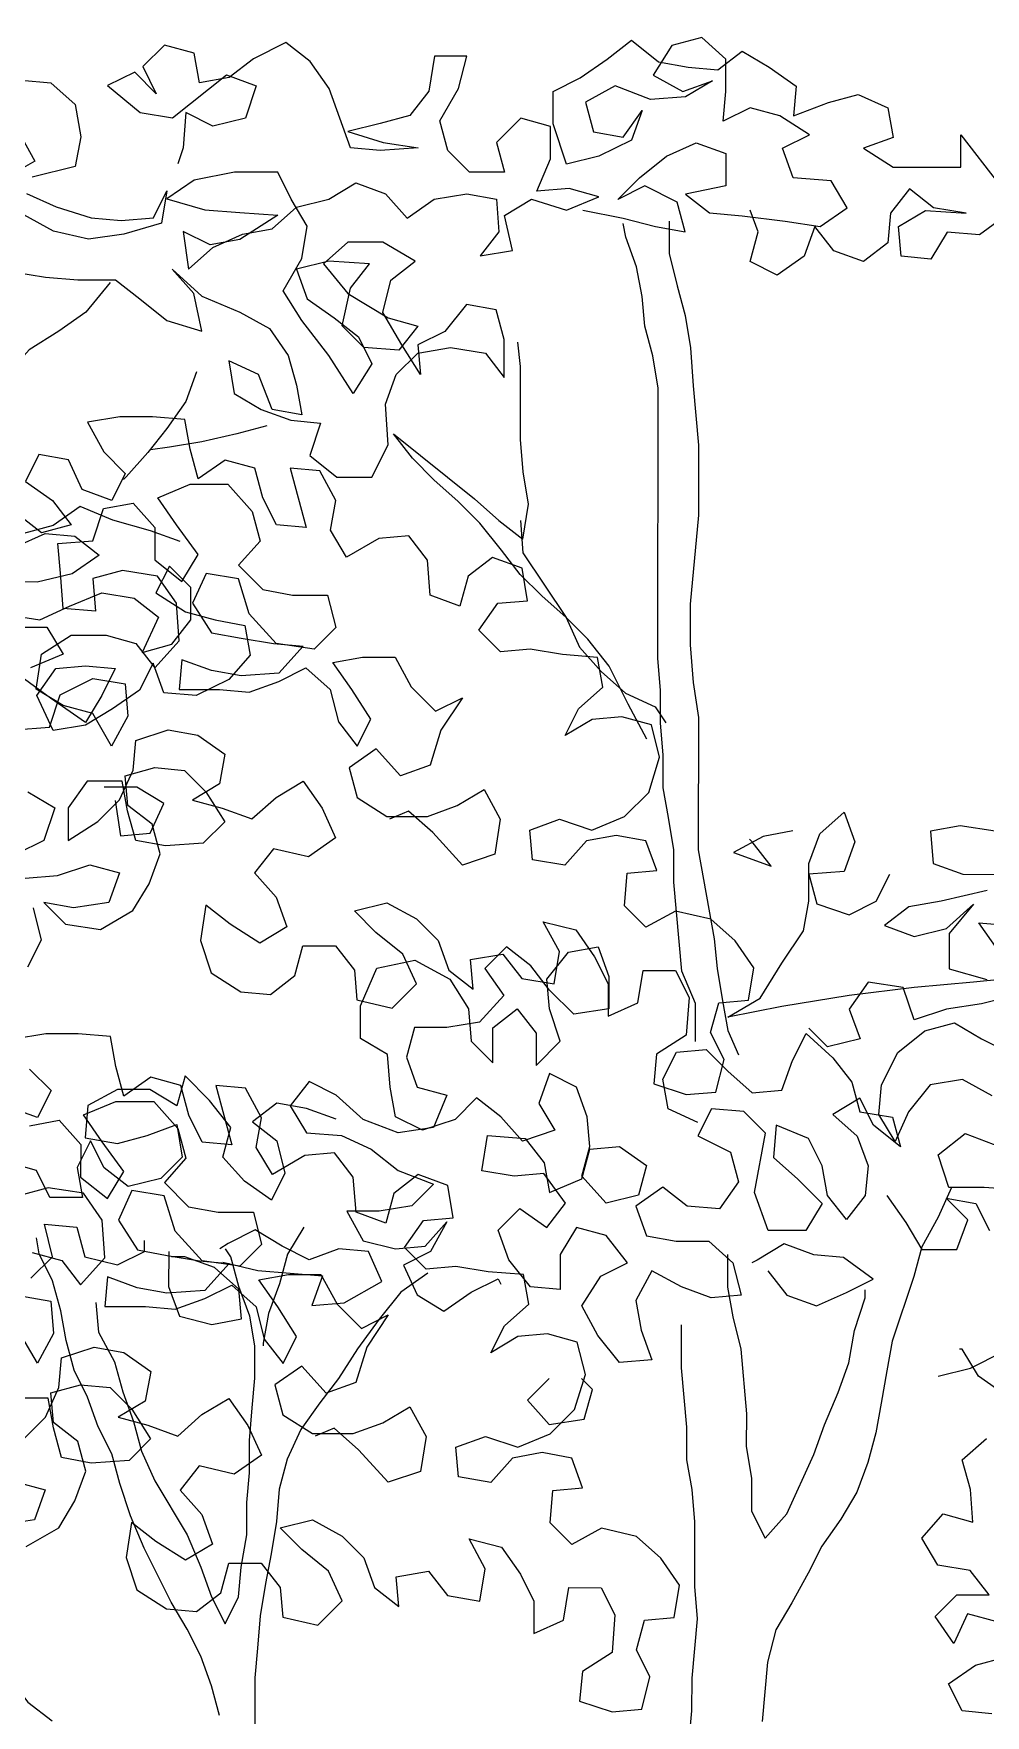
# Model space of a CAD drawing. Header units: inches. Extents: x 350994 to 353538, y 1581369 to 1583842.
# Drawn here: x 351545.972 to 351546.546, y 1583552.022 to 1583553.036 of the extents above; entities that cross this region are included whole.
import ezdxf

# ---------------------------------------------------------------- set-up
doc = ezdxf.new("R2010")
doc.units = ezdxf.units.IN
doc.header["$MEASUREMENT"] = 0
doc.linetypes.add('1', pattern=[0])
doc.layers.add('FOREST', color=96, linetype='Continuous')
doc.layers.add('TREE', color=81, linetype='1')

# ---------------------------------------------------------------- blocks, each defined once
blk = doc.blocks.new('TREE_4')
at = {"color": 94}
for points in [[(-711, 6990), (-693.7, 6958.2), (-728.4, 6938)], [(-708.1, 7044.9), (-676.3, 7042), (-650.3, 7018.8), (-644.5, 6984.1), (-650.3, 6952.3), (-696.6, 6940.8)], [(-702.4, 6923.5), (-670.6, 6909), (-633.1, 6897.4), (-601.2, 6894.5), (-566.6, 6897.3), (-552.1, 6926.2), (-557.9, 6891.5), (-598.4, 6880), (-636, 6874.3), (-673.5, 6883), (-705.3, 6900.4)], [(-717, 6839.6), (-682.3, 6833.8), (-647.6, 6830.9), (-607.1, 6830.9), (-581.1, 6810.6), (-552.2, 6787.5), (-514.6, 6775.9), (-523.3, 6816.3), (-546.4, 6842.4), (-514.6, 6813.4), (-474.1, 6796.1), (-442.3, 6778.7), (-422.1, 6749.7), (-413.5, 6717.9), (-407.7, 6686.1), (-439.5, 6691.9), (-453.9, 6729.5), (-485.7, 6744), (-480, 6709.3), (-451.1, 6691.9), (-419.3, 6680.4), (-387.5, 6677.4), (-399.1, 6642.7), (-370.2, 6619.6), (-332.6, 6619.6), (-315.2, 6654.2), (-318.1, 6697.6), (-306.5, 6729.4), (-283.3, 6752.5), (-248.6, 6758.3), (-211.1, 6752.4), (-190.8, 6726.4), (-190.8, 6766.9), (-199.4, 6798.7), (-231.2, 6804.5), (-254.4, 6775.6), (-283.3, 6761.2), (-280.5, 6729.4), (-300.7, 6761.2), (-320.9, 6795.9), (-312.2, 6830.6), (-286.1, 6850.8), (-320.8, 6871.1), (-358.4, 6871.1), (-384.4, 6848), (-358.5, 6816.2), (-315.1, 6790.1), (-283.3, 6781.4), (-303.6, 6755.4), (-341.2, 6758.3), (-364.3, 6781.5), (-355.6, 6822), (-335.3, 6848), (-378.7, 6850.9), (-413.4, 6842.3), (-401.8, 6810.4), (-372.9, 6790.2), (-346.9, 6769.9), (-332.5, 6741), (-352.8, 6709.2), (-378.8, 6749.7), (-407.6, 6787.3), (-427.8, 6819.1), (-407.6, 6853.8), (-401.8, 6888.5), (-419.1, 6917.4), (-433.5, 6946.4), (-479.8, 6946.4), (-523.1, 6937.8), (-552.1, 6917.6), (-511.6, 6906), (-474, 6903), (-433.5, 6900.1), (-474.1, 6874.1), (-505.9, 6868.4), (-534.8, 6882.8), (-529, 6842.4), (-503, 6865.5), (-471.2, 6879.9), (-439.3, 6885.7), (-413.3, 6908.8), (-378.6, 6917.4), (-349.7, 6934.7), (-317.9, 6923.1), (-294.8, 6897.1), (-265.8, 6917.3), (-231.1, 6923), (-199.3, 6917.2), (-196.5, 6882.5), (-216.7, 6856.5), (-182, 6862.3), (-190.7, 6899.9), (-161.8, 6917.2), (-124.2, 6905.6), (-89.5, 6920), (-121.3, 6928.7), (-156, 6925.9), (-141.5, 6960.6), (-141.4, 6995.2), (-173.2, 7004), (-199.3, 6978), (-190.6, 6946.1), (-228.2, 6946.2), (-251.3, 6969.3), (-260, 7001.1), (-239.7, 7035.8), (-231, 7070.5), (-265.7, 7070.5), (-271.5, 7033), (-291.8, 7007), (-323.6, 6998.3), (-358.3, 6989.7), (-320.7, 6978.1), (-283.1, 6972.2), (-323.6, 6969.4), (-355.4, 6972.3), (-378.5, 7035.9), (-398.7, 7064.9), (-424.7, 7085.1), (-459.4, 7067.8), (-485.5, 7047.6), (-517.3, 7041.9), (-523, 7073.7), (-554.8, 7082.4), (-578, 7059.3), (-563.5, 7030.3), (-586.6, 7053.5), (-615.6, 7039.1), (-580.9, 7010.1), (-546.2, 7004.3), (-488.3, 7050.5), (-456.6, 7038.9), (-468.1, 7004.2), (-502.9, 6995.6), (-531.8, 7010.1), (-534.7, 6972.5), (-540.5, 6955.1)], [(-106.8, 6905.6), (-63.5, 6896.9), (-28.8, 6888.2), (3, 6882.4), (-5.6, 6914.2), (-40.3, 6931.5), (-69.2, 6917.1), (-46.1, 6940.2), (-17.1, 6963.3), (14.7, 6977.8), (46.5, 6966.2), (46.4, 6931.5), (3.1, 6922.8), (29.1, 6902.6), (63.8, 6899.6), (110, 6893.8), (147.6, 6888), (176.5, 6908.2), (159.2, 6937.1), (118.7, 6940.1), (107.2, 6971.9), (136.1, 6986.3), (104.3, 7006.6), (72.5, 7015.3), (43.6, 7000.9), (46.5, 7032.7), (46.6, 7067.4), (20.6, 7090.5), (-11.3, 7081.9), (-31.5, 7050.1), (0.3, 7032.7), (32.1, 7044.2), (3.2, 7026.9), (-34.4, 7024.1), (-72, 7038.6), (-103.8, 7021.2), (-95.2, 6989.4), (-63.4, 6983.6), (-43.1, 7012.5), (-54.7, 6980.7), (-89.4, 6963.4), (-124.1, 6954.8), (-138.5, 6998.1), (-138.5, 7032.8), (-109.6, 7047.3), (-80.7, 7067.5), (-54.6, 7087.7), (-25.7, 7064.5), (6.1, 7058.7), (37.9, 7055.8), (63.9, 7076), (92.8, 7058.6), (121.7, 7038.4), (118.8, 7006.6), (156.4, 7021), (188.2, 7029.6), (220, 7015.2), (225.7, 6983.3), (193.9, 6971.8), (225.7, 6951.5), (298, 6951.5), (298, 6986.2), (338.5, 6934.1)], [(350, 6902.3), (318.2, 6879.2), (283.5, 6882.1), (266.1, 6853.2), (234.3, 6856.1), (231.4, 6887.9), (260.4, 6905.3), (303.7, 6902.3), (269, 6908.1), (243, 6928.4), (222.8, 6902.4), (219.9, 6870.6), (193.8, 6850.4), (162, 6862), (141.8, 6888), (130.2, 6856.2), (101.3, 6836), (72.4, 6850.5), (81.1, 6882.3), (72.4, 6905.4)], [(1780.1, 6695.5), (1809, 6678.2), (1797.4, 6643.5), (1768.5, 6629.1)], [(1785.8, 6571.2), (1794.4, 6536.5), (1779.9, 6507.6)], [(1777.1, 6603), (1811.8, 6605.9), (1846.5, 6617.4), (1878.3, 6608.7), (1866.7, 6576.9), (1829.1, 6571.2), (1797.3, 6577), (1820.4, 6553.8), (1858, 6548), (1892.7, 6568.2), (1910.1, 6597.1), (1921.7, 6628.9), (1913.1, 6660.7), (1887.1, 6681), (1884.2, 6712.8), (1916, 6721.4), (1947.8, 6718.5), (1970.9, 6695.4), (1991.1, 6663.5), (1968, 6640.4), (1927.5, 6637.6), (1895.7, 6643.4), (1887, 6675.2), (1881.3, 6707), (1843.7, 6707), (1823.4, 6678.2), (1823.4, 6643.5), (1855.2, 6663.7), (1878.4, 6686.8), (1892.9, 6718.6), (1895.8, 6750.4), (1930.5, 6761.9), (1962.3, 6756.1), (1991.2, 6735.8), (1985.4, 6704), (1956.4, 6686.7), (1988.2, 6678), (2020, 6666.4), (2046.1, 6689.5), (2075, 6706.8), (2095.2, 6677.9), (2109.7, 6646.1), (2080.7, 6625.9), (2043.1, 6634.6), (2022.9, 6608.6), (2046, 6582.5), (2057.5, 6550.7), (2028.6, 6533.4), (1996.8, 6553.7), (1970.8, 6573.9), (1965, 6536.4), (1976.5, 6501.6), (2008.3, 6481.4), (2040.1, 6478.5), (2066.1, 6498.7), (2074.8, 6530.5), (2109.5, 6530.4), (2129.8, 6504.4), (2132.6, 6472.6), (2170.2, 6463.9), (2196.2, 6489.9), (2181.8, 6521.7), (2152.9, 6544.9), (2129.8, 6568), (2164.5, 6576.6), (2196.3, 6559.3), (2219.4, 6536.1), (2231, 6504.3), (2257, 6484), (2254.1, 6515.8), (2288.8, 6521.6), (2309, 6495.6), (2343.7, 6489.7), (2349.5, 6524.4), (2332.2, 6556.3), (2366.9, 6547.5), (2387.1, 6518.6), (2401.5, 6489.7), (2401.5, 6455), (2433.3, 6469.4), (2439.1, 6504.1), (2473.8, 6504.1), (2488.3, 6475.2), (2485.3, 6434.7), (2453.5, 6414.5), (2450.6, 6382.7), (2485.3, 6371.1), (2517.1, 6373.9), (2525.8, 6408.6), (2511.4, 6437.5), (2520.1, 6469.3), (2551.9, 6472.2), (2557.7, 6506.9), (2537.5, 6535.8), (2511.5, 6559), (2473.9, 6567.7), (2442.1, 6550.4), (2419, 6573.5), (2421.9, 6608.2), (2453.7, 6611.1), (2442.1, 6642.9), (2410.3, 6648.7), (2378.5, 6643), (2355.4, 6617), (2320.7, 6622.8), (2317.8, 6654.6), (2349.6, 6666.1), (2384.3, 6654.5), (2419, 6668.9), (2445.1, 6694.9), (2456.7, 6732.5), (2448, 6767.2), (2416.2, 6775.9), (2384.4, 6773.1), (2355.5, 6755.7), (2370, 6784.6), (2396, 6807.7), (2390.3, 6839.5), (2352.7, 6842.5), (2318, 6848.3), (2286.2, 6845.4), (2263.1, 6868.6), (2283.4, 6897.5), (2315.2, 6900.3), (2309.4, 6935), (2277.6, 6946.6), (2251.6, 6926.4), (2242.9, 6894.6), (2211.1, 6906.2), (2208.2, 6943.8), (2188, 6969.8), (2156.2, 6967), (2121.5, 6946.8), (2104.2, 6975.7), (2110, 7007.5), (2092.7, 7039.3), (2060.9, 7042.2), (2078.2, 6978.6), (2046.3, 6981.5), (2031.9, 7010.5), (2023.3, 7042.3), (1991.5, 7051), (1962.5, 7030.8), (1953.9, 7062.6), (1948.1, 7094.4), (1913.5, 7097.3), (1878.8, 7097.3), (1844.1, 7091.6), (1861.4, 7059.8), (1884.5, 7036.6), (1870, 7007.7), (1838.2, 7019.3), (1823.8, 7051.1), (1792, 7056.9), (1777.5, 7028), (1806.4, 7007.8), (1826.6, 6981.7), (1794.8, 6973.1), (1768.8, 6993.4)], [(1757.1, 6871.9), (1800.5, 6871.9), (1817.8, 6843), (1783.1, 6828.5)], [(1765.7, 6762.1), (1803.3, 6764.9), (1814.9, 6799.6), (1849.6, 6816.9), (1884.3, 6811.1), (1887.1, 6776.4), (1869.8, 6744.6), (1849.6, 6779.3), (1817.8, 6788), (1788.9, 6805.4), (1794.7, 6843), (1826.5, 6863.2), (1864.1, 6863.2), (1895.9, 6854.5), (1916.1, 6828.4), (1942.1, 6857.3), (1939.3, 6897.8), (1919.1, 6926.7), (1881.5, 6932.5), (1849.7, 6923.9), (1852.5, 6889.2), (1817.9, 6892.1), (1815, 6929.7), (1812.1, 6961.5), (1849.7, 6964.4), (1861.3, 6999.1), (1893.1, 7004.8), (1916.2, 6978.8), (1916.2, 6944.1), (1945.1, 6920.9), (1962.5, 6949.8), (1939.4, 6981.6), (1919.2, 7010.6), (1953.9, 7025), (1994.3, 7025), (2020.3, 6996), (2029, 6964.2), (2005.8, 6938.2), (2031.8, 6912.2), (2063.6, 6906.3), (2101.2, 6906.3), (2109.9, 6871.6), (2086.7, 6848.5), (2046.2, 6854.3), (2017.3, 6886.2), (2005.8, 6923.7), (1971.1, 6929.6), (1956.6, 6897.8), (1976.9, 6865.9), (2008.7, 6860.1), (2043.3, 6854.3), (2075.1, 6851.4), (2049.1, 6822.5), (2008.6, 6819.7), (1976.8, 6825.5), (1945, 6837.1), (1942.1, 6805.3), (1985.5, 6805.2), (2017.3, 6802.3), (2049.1, 6813.8), (2078, 6828.3), (2104, 6805.1), (2112.7, 6770.4), (2132.9, 6744.4), (2147.4, 6773.3), (2127.1, 6805.1), (2106.9, 6834), (2138.7, 6839.8), (2173.4, 6839.7), (2190.8, 6807.9), (2216.8, 6781.9), (2245.7, 6796.3), (2222.5, 6761.6), (2210.9, 6724.1), (2179.1, 6712.5), (2153.1, 6741.5), (2124.2, 6721.2), (2132.8, 6689.4), (2164.6, 6669.2), (2208, 6669.1), (2239.8, 6680.7), (2268.7, 6698), (2286, 6666.2), (2280.2, 6628.6), (2245.5, 6617.1), (2213.7, 6651.8), (2187.7, 6674.9), (2167.5, 6666.3)], [(13.8, 6015), (13.8, 6055.4), (-0.6, 6090.1), (-9.2, 6185.6), (-9.2, 6220.3), (-14.9, 6255), (-20.7, 6286.8), (-20.6, 6321.5), (-23.5, 6356.2), (-23.5, 6390.9), (-26.3, 6425.6), (-26, 6714.7), (-31.8, 6749.4), (-40.4, 6781.2), (-43.3, 6813), (-49.1, 6844.8), (-60.6, 6876.6), (-63.5, 6891.1)], [(-14.3, 6893.9), (-14.3, 6859.2), (-5.7, 6824.5), (2.9, 6792.7), (8.7, 6758), (11.5, 6717.5), (17.3, 6653.9), (17.2, 6578.8), (8.4, 6483.4), (8.4, 6440), (11.3, 6399.5), (17, 6361.9), (16.9, 6220.2), (34.1, 6124.8), (37, 6093), (42.7, 6058.3), (48.5, 6026.5), (60, 6000.5)], [(-612.9, 6828), (-638.9, 6796.2), (-667.9, 6776), (-699.7, 6755.8), (-722.8, 6729.8), (-728.6, 6698), (-740.2, 6660.4), (-746.1, 6628.6), (-757.7, 6582.4)], [(-38, 6338.8), (-58.2, 6376.4), (-78.4, 6416.9), (-101.5, 6445.9), (-124.6, 6469), (-150.6, 6492.2), (-173.7, 6515.3), (-193.9, 6541.4), (-217, 6570.3), (-240.1, 6593.4), (-266.1, 6616.6), (-289.2, 6639.8), (-309.4, 6665.8), (-222.8, 6596.3), (-196.8, 6573.2), (-170.8, 6552.9), (-164.9, 6590.5), (-170.7, 6625.2), (-173.6, 6659.9), (-173.5, 6738), (-176.3, 6764)], [(-520.4, 6732.5), (-532, 6700.7), (-552.3, 6671.8), (-572.6, 6645.8), (-595.7, 6619.8), (-598.6, 6616.9)], [(-538, 6550.4), (-569.7, 6561.9), (-610.2, 6573.5), (-644.9, 6588), (-673.8, 6567.8), (-705.6, 6559.2)], [(-714.3, 6544.7), (-682.5, 6559.2), (-650.7, 6556.2), (-624.7, 6536), (-653.6, 6515.8), (-691.2, 6507.1), (-731.7, 6507.2)], [(-763.5, 6478.3), (-688.4, 6466.6), (-656.6, 6481.1), (-621.9, 6495.5), (-587.2, 6489.7), (-561.2, 6469.4), (-578.5, 6431.8), (-546.7, 6440.5), (-526.5, 6466.5), (-526.4, 6501.2), (-549.5, 6524.3), (-564, 6495.4), (-532.2, 6475.2), (-500.4, 6466.5), (-468.6, 6460.7), (-462.9, 6428.8), (-486, 6402.8), (-520.8, 6385.5), (-555.5, 6388.5), (-567, 6420.3), (-581.5, 6391.4), (-610.4, 6371.2), (-639.3, 6353.8), (-674, 6348.1), (-691.3, 6385.7), (-671.1, 6414.6), (-639.3, 6417.4), (-607.5, 6414.5), (-622, 6385.6), (-639.3, 6356.7), (-676.9, 6382.8), (-708.7, 6405.9)], [(-445.3, 6674.6), (-477.1, 6665.9), (-514.7, 6657.3), (-549.4, 6651.6), (-569.7, 6648.7)], [(-173.6, 6573.1), (-170.8, 6538.5), (-124.6, 6469), (-110.1, 6437.2), (-87, 6411.2), (-61, 6388), (-29.2, 6373.5), (-17.7, 6356.2)], [(1767, 5956.2), (1798.8, 5947.5), (1787.2, 5915.7), (1749.6, 5909.9)], [(1778.5, 5886.8), (1813.3, 5907), (1830.6, 5935.9), (1842.2, 5967.7), (1833.6, 5999.5), (1807.6, 6019.8), (1804.7, 6051.6), (1836.5, 6060.2), (1868.3, 6057.3), (1891.4, 6034.1), (1911.6, 6002.3), (1888.5, 5979.2), (1848, 5976.3), (1816.2, 5982.2), (1807.6, 6014), (1801.8, 6045.8), (1764.2, 6045.8)], [(1775.8, 6002.4), (1798.9, 6025.5), (1813.4, 6057.3), (1816.3, 6089.1), (1851, 6100.7), (1882.8, 6094.9), (1911.7, 6074.6), (1905.9, 6042.8), (1877, 6025.5), (1908.8, 6016.8), (1940.6, 6005.2), (1966.6, 6028.3), (1995.5, 6045.6), (2015.7, 6016.7), (2030.2, 5984.9), (2001.2, 5964.6), (1963.7, 5973.3), (1943.4, 5947.3), (1966.5, 5921.3), (1978, 5889.5), (1949.1, 5872.2), (1917.3, 5892.4), (1891.3, 5912.7), (1885.5, 5875.1), (1897, 5840.4), (1928.8, 5820.1), (1960.6, 5817.2), (1986.7, 5837.4), (1995.4, 5869.2), (2030.1, 5869.2), (2050.3, 5843.2), (2053.1, 5811.4), (2090.7, 5802.6), (2116.8, 5828.6), (2102.3, 5860.5), (2073.4, 5883.6), (2050.3, 5906.8), (2085, 5915.4), (2116.8, 5898), (2139.9, 5874.9), (2151.5, 5843.1), (2177.5, 5822.8), (2174.6, 5854.6), (2209.3, 5860.4), (2229.5, 5834.3), (2264.2, 5828.5), (2270, 5863.2), (2252.7, 5895), (2287.4, 5886.3), (2307.6, 5857.4), (2322, 5828.5), (2322, 5793.8), (2353.8, 5808.2), (2359.6, 5842.9), (2394.3, 5842.8), (2408.8, 5813.9), (2405.8, 5773.4), (2374, 5753.2), (2371.1, 5721.4), (2405.8, 5709.8), (2437.6, 5712.7), (2446.3, 5747.4), (2431.9, 5776.3), (2440.6, 5808.1), (2472.4, 5811), (2478.2, 5845.7), (2458, 5874.6), (2432, 5897.7), (2394.4, 5906.5), (2362.6, 5889.1), (2339.5, 5912.3), (2342.4, 5947), (2374.2, 5949.8), (2362.7, 5981.7), (2330.9, 5987.5), (2299.1, 5981.7), (2275.9, 5955.7), (2241.2, 5961.5), (2238.4, 5993.3), (2270.2, 6004.9), (2304.9, 5993.3), (2339.6, 6007.7), (2365.6, 6033.7), (2377.2, 6071.3), (2368.6, 6106), (2336.8, 6114.7), (2305, 6111.8), (2276, 6094.5), (2290.5, 6123.4), (2316.6, 6146.5), (2310.8, 6178.3), (2273.2, 6181.2), (2238.5, 6187.1), (2206.7, 6184.2), (2183.6, 6207.3), (2203.9, 6236.2), (2235.7, 6239.1), (2229.9, 6273.8), (2198.1, 6285.4), (2172.1, 6265.2), (2163.4, 6233.4), (2131.6, 6245), (2128.7, 6282.6), (2108.5, 6308.6), (2076.7, 6305.7), (2042, 6285.5), (2024.7, 6314.5), (2030.5, 6346.3), (2013.2, 6378.1), (1981.4, 6381), (1998.7, 6317.4), (1966.9, 6320.3), (1952.4, 6349.2), (1943.8, 6381), (1912, 6389.7), (1883.1, 6369.5), (1874.4, 6401.3), (1868.7, 6433.2), (1834, 6436.1), (1799.3, 6436.1), (1764.6, 6430.4)], [(1781.9, 6398.5), (1805, 6375.4), (1790.5, 6346.5), (1758.7, 6358.1)], [(1770.1, 6155.7), (1804.8, 6149.9), (1807.7, 6115.2), (1790.3, 6083.4), (1770.1, 6118.1)], [(1784.6, 6201.9), (1816.4, 6193.2), (1836.6, 6167.2), (1862.7, 6196.1), (1859.8, 6236.6), (1839.6, 6265.5), (1802, 6271.3), (1770.2, 6262.7)], [(1781.8, 6337.8), (1813.7, 6343.6), (1836.8, 6317.5), (1836.7, 6282.8), (1865.6, 6259.7), (1883, 6288.6), (1859.9, 6320.4), (1839.7, 6349.3), (1874.4, 6363.8), (1914.9, 6363.7), (1940.9, 6334.8), (1949.5, 6303), (1926.4, 6277), (1952.3, 6250.9), (1984.1, 6245.1), (2021.7, 6245.1), (2030.4, 6210.4), (2007.2, 6187.3), (1966.8, 6193.1), (1937.9, 6224.9), (1926.3, 6262.5), (1891.6, 6268.3), (1877.2, 6236.5), (1897.4, 6204.7), (1929.2, 6198.9), (1963.9, 6193.1), (1995.7, 6190.2), (1969.6, 6161.3), (1929.1, 6158.4), (1897.3, 6164.2), (1865.5, 6175.8), (1862.6, 6144), (1906, 6144), (1937.8, 6141.1), (1969.6, 6152.6), (1998.5, 6167), (2024.5, 6143.9), (2033.2, 6109.2), (2053.4, 6083.1), (2067.9, 6112), (2047.7, 6143.9), (2027.5, 6172.8), (2059.3, 6178.5), (2094, 6178.5), (2111.3, 6146.7), (2137.3, 6120.6), (2166.2, 6135.1), (2143, 6100.4), (2131.4, 6062.8), (2099.6, 6051.3), (2073.6, 6080.2), (2044.7, 6060), (2053.3, 6028.2), (2085.1, 6007.9), (2128.5, 6007.9), (2160.3, 6019.4), (2189.2, 6036.7), (2206.6, 6004.9), (2200.7, 5967.3), (2166, 5955.8), (2134.3, 5990.5), (2108.3, 6013.7), (2088, 6005)], [(-607.6, 6272.9), (-601.9, 6235.3), (-570, 6238.1), (-555.6, 6269.9), (-584.5, 6287.3), (-619.2, 6287.3)], [(444.7, 6084), (369.5, 6084), (311.7, 6078.3), (248, 6072.6), (178.6, 6064), (106.3, 6052.5), (48.5, 6040.9), (83.2, 6061.2), (106.4, 6098.7), (129.6, 6133.4), (135.4, 6165.2), (135.4, 6205.7), (147, 6237.5), (173, 6260.6), (184.6, 6228.8), (173, 6197), (135.4, 6194.1), (144, 6162.3), (178.7, 6150.7), (207.6, 6165.1), (222.1, 6194)], [(118.1, 6240.4), (86.3, 6234.6), (54.5, 6217.3), (94.9, 6202.8), (74.7, 6228.9), (71.8, 6231.8)], [(334.9, 6240.2), (297.4, 6246), (265.5, 6240.2), (268.4, 6205.5), (300.2, 6194), (375.4, 6193.9)], [(326.2, 6176.6), (277, 6165.1), (242.3, 6159.3), (216.3, 6139.1), (248.1, 6127.5), (282.8, 6136.1), (311.7, 6162.1), (285.7, 6130.4), (285.6, 6092.8), (326.1, 6081.2)], [(337.7, 6113), (317.5, 6141.9), (352.2, 6139)], [(16.6, 5928.2), (-15.2, 5942.7), (-20.9, 5974.5), (-6.5, 6003.4), (25.3, 6006.3), (48.5, 5983.1), (74.5, 5960), (106.3, 5962.8), (117.9, 5994.6), (132.3, 6023.5), (161.2, 5997.5), (181.4, 5971.4), (190.1, 5939.6), (224.8, 5933.8), (233.4, 5902), (204.5, 5925.2), (190.1, 5954.1), (161.2, 5936.8), (187.2, 5913.6), (198.7, 5881.8), (195.8, 5850), (175.5, 5824), (155.3, 5850), (149.6, 5881.8), (135.1, 5910.8), (100.4, 5925.2), (97.5, 5890.6), (123.5, 5867.4), (149.5, 5841.4), (132.2, 5812.5), (91.7, 5812.5), (77.3, 5853), (88.9, 5916.6), (65.8, 5939.7), (31.1, 5942.7), (16.6, 5913.8), (51.3, 5896.4), (59.9, 5864.6), (39.6, 5835.7), (5, 5838.6), (-21, 5858.9), (-50, 5838.6), (-38.4, 5806.8), (-6.6, 5801), (28.1, 5801), (54.1, 5777.8), (62.7, 5743.1), (30.9, 5740.3), (-0.9, 5751.9), (-32.7, 5769.2), (-50.1, 5737.4), (-44.3, 5705.6), (-32.8, 5673.8), (-67.5, 5671), (-90.6, 5699.9), (-107.9, 5731.7), (-87.6, 5763.5), (-58.7, 5777.9), (-81.8, 5806.9), (-113.6, 5815.6), (-131, 5786.7), (-131, 5749.1), (-162.8, 5752), (-185.9, 5780.9), (-197.5, 5812.8), (-174.3, 5835.9), (-145.4, 5815.6), (-125.1, 5841.6), (-148.3, 5873.4), (-180.1, 5870.6), (-214.7, 5876.4), (-208.9, 5914), (-168.5, 5911), (-148.2, 5885), (-142.5, 5853.2), (-107.8, 5867.6), (-99.1, 5899.4), (-67.3, 5902.3), (-38.4, 5882), (-47.1, 5850.2), (-81.8, 5841.6), (-107.8, 5870.5), (-99.1, 5902.3), (-101.9, 5934.1), (-113.5, 5965.9), (-142.4, 5980.4), (-154, 5948.6), (-136.6, 5919.7), (-171.3, 5908.1), (-194.5, 5934.2), (-220.5, 5954.5), (-243.6, 5931.3), (-278.3, 5919.8), (-307.2, 5934.3), (-313, 5966.1), (-315.8, 6000.8), (-344.7, 6018.2), (-344.7, 6052.9), (-327.3, 6093.3), (-286.8, 6102), (-249.3, 6081.7), (-229, 6049.9), (-226.2, 6015.2), (-203.1, 5992), (-203, 6029.6), (-177, 6049.8), (-156.8, 6023.8), (-156.8, 5989.1), (-130.8, 6015.1), (-142.3, 6049.8), (-145.2, 6081.6), (-122, 6110.5), (-90.2, 6116.2), (-78.7, 6084.4), (-78.7, 6049.7), (-116.3, 6044), (-142.3, 6070), (-162.5, 6096.1), (-188.5, 6116.3), (-211.7, 6093.2), (-191.4, 6064.3), (-217.5, 6035.4), (-252.2, 6029.7), (-286.9, 6029.7), (-295.6, 5997.9), (-284.1, 5966.1), (-252.3, 5957.4), (-266.7, 5922.7), (-304.3, 5916.9), (-341.9, 5931.4), (-370.8, 5957.5), (-399.7, 5972), (-420, 5946), (-402.6, 5917), (-365.1, 5914.1), (-333.3, 5899.6), (-304.4, 5876.5), (-266.8, 5862), (-290, 5838.9), (-324.7, 5833.1), (-359.4, 5833.1), (-342, 5801.3), (-307.3, 5792.6), (-275.5, 5795.5), (-252.4, 5821.5), (-269.8, 5789.7), (-298.7, 5775.3), (-284.3, 5743.4), (-255.4, 5726.1), (-226.4, 5746.3), (-197.5, 5760.7), (-194.6, 5754.9)], [(218.9, 5850), (239.1, 5821), (256.5, 5792.1), (294, 5792.1), (305.6, 5823.9), (282.5, 5847), (314.3, 5841.2), (328.8, 5812.3)], [(363.5, 5855.6), (323, 5858.5), (285.4, 5858.6), (273.9, 5893.3), (302.8, 5916.4), (340.4, 5901.9)], [(331.8, 5956.8), (300, 5974.2), (265.3, 5968.5), (242.1, 5939.6), (227.7, 5907.8), (210.3, 5936.7), (213.2, 5968.5), (230.6, 6003.2), (259.6, 6026.3), (291.4, 6034.9), (320.3, 6017.6), (349.2, 6003.1)], [(355, 6063.8), (320.3, 6055.2), (282.7, 6049.4), (248, 6037.9), (236.5, 6072.6), (198.9, 6078.4), (178.6, 6049.5), (190.2, 6017.7), (155.5, 6009), (135.2, 6029.3)], [(-370.8, 5931.5), (-402.6, 5943.1), (-434.4, 5948.9), (-460.5, 5928.7), (-434.5, 5908.4), (-425.8, 5873.7), (-440.3, 5844.8), (-469.2, 5865.1), (-492.3, 5891.1), (-483.6, 5922.9), (-506.7, 5951.8), (-532.7, 5977.9), (-541.4, 5946.1), (-570.3, 5963.4), (-605, 5963.5), (-636.8, 5946.2), (-639.7, 5911.5), (-605, 5905.7), (-573.2, 5914.3), (-541.4, 5925.8), (-535.7, 5891.1), (-558.8, 5868), (-593.5, 5859.4), (-619.5, 5879.6), (-634, 5908.6), (-648.4, 5879.7), (-642.7, 5847.9), (-677.4, 5847.9), (-691.8, 5876.8), (-723.6, 5885.5)], [(-697.7, 5761.2), (-674.5, 5784.3), (-683.2, 5819), (-648.5, 5816.1), (-639.9, 5784.3), (-605.2, 5775.5), (-576.2, 5790), (-576.2, 5801.5)], [(288.3, 5858.6), (273.8, 5826.8), (256.5, 5795), (247.8, 5763.2), (224.6, 5693.8), (218.8, 5662), (212.9, 5627.3), (207.1, 5595.5), (198.4, 5563.7), (186.8, 5532), (169.5, 5503.1), (149.2, 5474.2), (134.7, 5445.3), (117.3, 5413.5), (100, 5384.6), (91.2, 5349.9), (85.4, 5286.3)], [(-909, 5533), (-888.8, 5501.1), (-868.6, 5472.2), (-854.1, 5443.3), (-828.1, 5423), (-799.2, 5399.9), (-773.2, 5379.6), (-744.3, 5359.3), (-721.2, 5333.3), (-701, 5307.2), (-675, 5287)], [(-495.7, 5292.6), (-504.4, 5324.4), (-515.9, 5356.2), (-530.3, 5385.2), (-547.7, 5414.1), (-576.5, 5471.9), (-591, 5506.6), (-602.5, 5541.3), (-611.1, 5573.2), (-625.6, 5602.1), (-637.1, 5633.9), (-651.5, 5662.8), (-660.2, 5694.6), (-665.9, 5726.4), (-674.6, 5758.3), (-689, 5787.2), (-691.9, 5804.5)], [(-492.4, 5778.3), (-454.8, 5769.6), (-385.4, 5763.8), (-397, 5732), (-362.3, 5734.8), (-321.8, 5757.9), (-336.3, 5789.8), (-368.1, 5792.7), (-399.9, 5781.1), (-428.8, 5795.6), (-457.7, 5813), (-486.6, 5798.6), (-495.3, 5792.8)], [(-405.6, 5815.8), (-423, 5786.9), (-431.7, 5755.1), (-443.3, 5723.4), (-449.1, 5691.6), (-449.1, 5688.7)], [(-628.3, 5735.1), (-625.5, 5703.3), (-608.2, 5671.5), (-599.5, 5639.6), (-588, 5607.8), (-579.3, 5576), (-564.9, 5544.2), (-530.3, 5486.3), (-515.8, 5451.6), (-504.3, 5419.8), (-489.9, 5390.9), (-475.4, 5419.8), (-472.5, 5451.6), (-466.6, 5486.3), (-466.6, 5521), (-463.7, 5552.8), (-463.7, 5587.5), (-460.7, 5622.2), (-457.8, 5654), (-457.8, 5688.7), (-463.5, 5720.5), (-475.1, 5752.3), (-483.7, 5784.1), (-489.5, 5792.8)], [(-550.2, 5790), (-550.3, 5752.4), (-538.7, 5720.5), (-504, 5711.8), (-472.2, 5717.6), (-475.1, 5749.4), (-501.1, 5772.6), (-532.9, 5784.2), (-547.3, 5784.2)], [(48.3, 5786.5), (48.2, 5751.8), (54, 5720), (62.6, 5685.3), (68.4, 5615.9), (68.3, 5581.2), (74.1, 5546.5), (74, 5511.8), (88.5, 5482.9), (111.6, 5508.9), (140.6, 5572.5), (152.2, 5604.3), (166.7, 5638.9), (178.3, 5670.7), (184.1, 5705.4), (195.7, 5740.1), (195.7, 5748.8)], [(91.6, 5769.1), (111.8, 5743.1), (143.6, 5731.5), (175.5, 5745.9), (204.4, 5760.3), (172.6, 5783.5), (140.8, 5786.4), (109, 5798), (80.1, 5780.7), (74.3, 5777.8)], [(-272.7, 5766.6), (-301.6, 5746.4), (-324.8, 5717.5), (-347.9, 5685.7), (-368.2, 5653.9), (-388.5, 5627.9), (-408.7, 5599), (-423.2, 5567.2), (-431.9, 5535.4), (-434.8, 5500.7), (-440.6, 5466), (-446.5, 5434.2), (-452.3, 5399.5), (-455.2, 5364.8), (-458.1, 5333), (-458.2, 5223.2)], [(7.3, 5266.1), (10.2, 5297.9), (10.3, 5332.6), (16.1, 5396.2), (13.3, 5430.9), (13.3, 5500.3), (10.5, 5535), (4.7, 5566.8), (4.7, 5601.5), (-1, 5665.1), (-0.9, 5711.4)], [(273.7, 5656.2), (308.4, 5664.8), (343.1, 5682.2), (374.9, 5699.5), (363.3, 5664.8), (345.9, 5635.9), (317.1, 5656.2), (299.7, 5685.1), (296.8, 5685.1)], [(-142.7, 5653.7), (-165.8, 5630.6), (-142.7, 5604.5), (-105.1, 5610.3), (-96.4, 5642.1), (-108, 5653.7)], [(331.2, 5294.7), (299.4, 5297.7), (284.9, 5326.6), (313.9, 5346.8), (345.7, 5355.4)], [(337, 5393), (305.3, 5401.7), (290.8, 5369.9), (270.6, 5398.9), (293.7, 5422), (328.4, 5422), (308.2, 5448), (273.5, 5453.8), (256.2, 5482.7), (279.3, 5508.7), (311.1, 5500), (308.3, 5534.7), (299.6, 5566.5), (325.7, 5589.6)]]:
    blk.add_lwpolyline(points, dxfattribs=at)

msp = doc.modelspace()

# ---------------------------------------------------------------- hatches: boundary and pattern name
at = {"layer": 'FOREST', "lineweight": 5}
h = msp.add_hatch(dxfattribs=at)
h.set_pattern_fill('ANSI31', color=96, scale=50, style=0)
h.paths.add_polyline_path([(351604.9274, 1583347.98), (351663.0036, 1583522.9504), (351611.8779, 1583545.3594), (351490.2916, 1583598.0852), (351436.5696, 1583404.4646), (351529.745, 1583373.1705)])
h.paths.add_polyline_path([(351517.5086, 1583480.1397), (351575.3657, 1583480.1397), (351575.3657, 1583465.1397), (351517.5086, 1583465.1397)], flags=24)

# ---------------------------------------------------------------- block references
at = {"layer": 'TREE', "lineweight": 5, "xscale": 0.0005632341344607994, "yscale": 0.0005632341490127146, "zscale": 0.0005632341444477617}
for p in [(351546.3634, 1583549.0405), (351544.9659, 1583548.8078)]:
    msp.add_blockref('TREE_4', p, dxfattribs=at)

doc.saveas('drawing.dxf')
